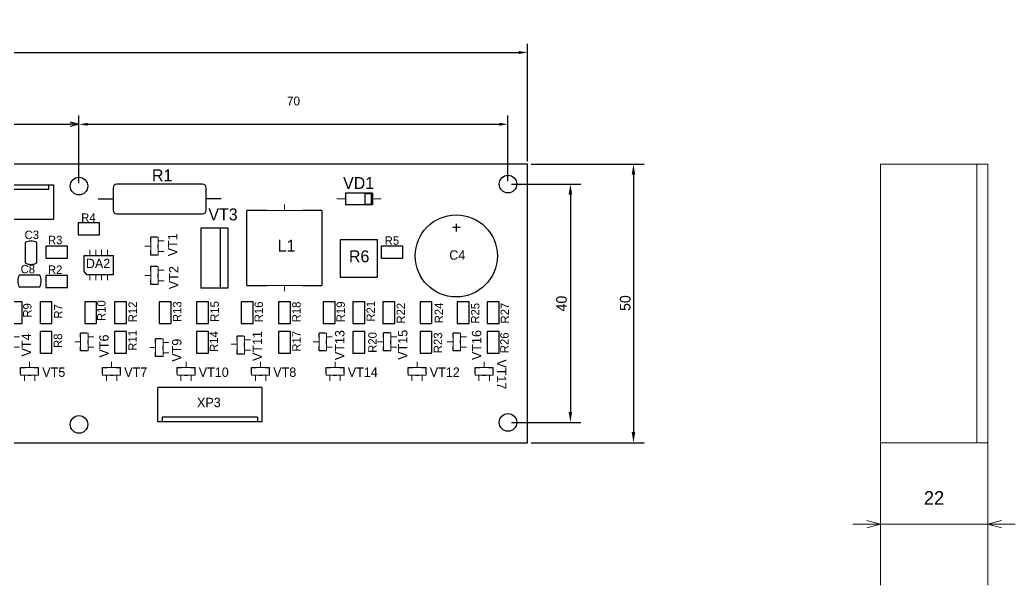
# Model space of a CAD drawing. Extents: x 129.9 to 167.8, y 72.4 to 96.
# Drawn here: x 145.66 to 166.01, y 84.42 to 95.99 of the extents above; entities that cross this region are included whole.
import ezdxf

# ---------------------------------------------------------------- set-up
doc = ezdxf.new("R2010")
doc.units = 0
doc.header["$MEASUREMENT"] = 0
doc.layers.get('0').update_dxf_attribs({"lineweight": 13})
doc.layers.add('BOARD', color=7, linetype='Continuous', lineweight=30)
doc.layers.add('TOP_SILK', color=7, linetype='Continuous')
doc.styles.add('GOSTA', font='12_100229_1.ttf')
doc.dimstyles.get("Standard").update_dxf_attribs({"dimtxt": 0.18, "dimasz": 0.18, "dimexe": 0.18, "dimexo": 0.0625, "dimgap": 0.09, "dimtad": 0, "dimtih": 1, "dimtoh": 1, "dimdec": 4, "dimzin": 0, "dimdsep": 46, "dimtxsty": 'Standard', "dimcen": 0.09, "dimadec": 0, "dimazin": 0, "dimtfac": 1, "dimtdec": 4, "dimtofl": 0, "dimtmove": 0, "dimatfit": 3, "dimfxl": 1, "dimtolj": 1, "dimtzin": 0, "dimarcsym": 0})

# ---------------------------------------------------------------- blocks, each defined once
blk = doc.blocks.new('R0805_653')
at = {"layer": 'TOP_SILK', "linetype": 'Continuous'}
for p, q in [((181.356, 81.534), (179.324, 81.534)), ((179.324, 81.534), (179.324, 77.851)), ((181.356, 77.851), (181.356, 81.534)), ((179.324, 77.851), (181.356, 77.851))]:
    blk.add_line(p, q, dxfattribs=at)
blk = doc.blocks.new('R9')
blk.add_blockref('R0805_653', (0, 0))
at = {"layer": 'TOP_SILK'}
blk.add_text('R9', height=1.44, rotation=90, dxfattribs=at).set_placement((182.95, 78.83))
blk = doc.blocks.new('R0805_669')
at = {"layer": 'TOP_SILK', "linetype": 'Continuous'}
for p, q in [((190.881, 94.996), (190.881, 92.964)), ((194.564, 94.996), (190.881, 94.996)), ((194.564, 92.964), (194.564, 94.996)), ((190.881, 92.964), (194.564, 92.964))]:
    blk.add_line(p, q, dxfattribs=at)
blk = doc.blocks.new('R4')
blk.add_blockref('R0805_669', (0, 0))
at = {"layer": 'TOP_SILK'}
blk.add_text('R4', height=1.44, dxfattribs=at).set_placement((191.42, 95.16))
blk = doc.blocks.new('R0805_684')
at = {"layer": 'TOP_SILK', "linetype": 'Continuous'}
for p, q in [((227.076, 81.534), (225.044, 81.534)), ((225.044, 81.534), (225.044, 77.851)), ((227.076, 77.851), (227.076, 81.534)), ((225.044, 77.851), (227.076, 77.851))]:
    blk.add_line(p, q, dxfattribs=at)
blk = doc.blocks.new('R18')
blk.add_blockref('R0805_684', (0, 0))
at = {"layer": 'TOP_SILK'}
blk.add_text('R18', height=1.44, rotation=90, dxfattribs=at).set_placement((228.82, 78.03))
blk = doc.blocks.new('R0805_695')
at = {"layer": 'TOP_SILK', "linetype": 'Continuous'}
for p, q in [((234.696, 81.534), (232.664, 81.534)), ((232.664, 81.534), (232.664, 77.851)), ((234.696, 77.851), (234.696, 81.534)), ((232.664, 77.851), (234.696, 77.851))]:
    blk.add_line(p, q, dxfattribs=at)
blk = doc.blocks.new('R19')
blk.add_blockref('R0805_695', (0, 0))
at = {"layer": 'TOP_SILK'}
blk.add_text('R19', height=1.44, rotation=90, dxfattribs=at).set_placement((236.37, 78.05))
blk = doc.blocks.new('R0805_708')
at = {"layer": 'TOP_SILK', "linetype": 'Continuous'}
for p, q in [((257.556, 81.534), (255.524, 81.534)), ((255.524, 81.534), (255.524, 77.851)), ((257.556, 77.851), (257.556, 81.534)), ((255.524, 77.851), (257.556, 77.851))]:
    blk.add_line(p, q, dxfattribs=at)
blk = doc.blocks.new('R25')
blk.add_blockref('R0805_708', (0, 0))
at = {"layer": 'TOP_SILK'}
blk.add_text('R25', height=1.44, rotation=90, dxfattribs=at).set_placement((259.29, 77.8))
blk = doc.blocks.new('SOT_23_743')
at = {"layer": 'TOP_SILK', "linetype": 'Continuous'}
for p, q in [((178.6128, 75.438), (178.6128, 76.2)), ((179.6288, 76.2), (178.6128, 76.2)), ((179.8828, 74.422), (179.8828, 74.93)), ((178.6128, 73.152), (178.6128, 73.914)), ((179.6288, 73.152), (178.6128, 73.152))]:
    blk.add_line(p, q, dxfattribs=at)
blk = doc.blocks.new('VT4')
at = {"linetype": 'Continuous'}
for p, q in [((178.61, 74.68), (177.61, 74.68)), ((178.61, 73.91), (178.61, 75.44)), ((179.88, 76.2), (179.63, 76.2)), ((179.88, 74.93), (179.88, 76.2)), ((179.88, 75.56), (180.88, 75.56)), ((179.63, 73.15), (179.88, 73.15)), ((179.88, 74.42), (179.88, 73.15)), ((179.88, 73.79), (180.88, 73.79))]:
    blk.add_line(p, q, dxfattribs=at)
blk.add_blockref('SOT_23_743', (0, 0))
at = {"layer": 'TOP_SILK'}
blk.add_text('VT4', height=1.6, rotation=90, dxfattribs=at).set_placement((182.89, 72.2))
blk = doc.blocks.new('R0805_756')
at = {"layer": 'TOP_SILK', "linetype": 'Continuous'}
for p, q in [((185.381, 86.016), (185.381, 83.984)), ((189.064, 86.016), (185.381, 86.016)), ((189.064, 83.984), (189.064, 86.016)), ((185.381, 83.984), (189.064, 83.984))]:
    blk.add_line(p, q, dxfattribs=at)
blk = doc.blocks.new('R2')
blk.add_blockref('R0805_756', (0, 0))
at = {"layer": 'TOP_SILK'}
blk.add_text('R2', height=1.44, dxfattribs=at).set_placement((185.75, 86.29))
blk = doc.blocks.new('R0805_767')
at = {"layer": 'TOP_SILK', "linetype": 'Continuous'}
for p, q in [((185.381, 91.016), (185.381, 88.984)), ((189.064, 91.016), (185.381, 91.016)), ((189.064, 88.984), (189.064, 91.016)), ((185.381, 88.984), (189.064, 88.984))]:
    blk.add_line(p, q, dxfattribs=at)
blk = doc.blocks.new('R3')
blk.add_blockref('R0805_767', (0, 0))
at = {"layer": 'TOP_SILK'}
blk.add_text('R3', height=1.44, dxfattribs=at).set_placement((185.75, 91.34))
blk = doc.blocks.new('R0805_779')
at = {"layer": 'TOP_SILK', "linetype": 'Continuous'}
for p, q in [((227.076, 76.454), (225.044, 76.454)), ((225.044, 76.454), (225.044, 72.771)), ((227.076, 72.771), (227.076, 76.454)), ((225.044, 72.771), (227.076, 72.771))]:
    blk.add_line(p, q, dxfattribs=at)
blk = doc.blocks.new('R17')
blk.add_blockref('R0805_779', (0, 0))
at = {"layer": 'TOP_SILK'}
blk.add_text('R17', height=1.44, rotation=90, dxfattribs=at).set_placement((228.83, 73.02))
blk = doc.blocks.new('SOT_23_790')
at = {"layer": 'TOP_SILK', "linetype": 'Continuous'}
for p, q in [((231.9528, 75.438), (231.9528, 76.2)), ((232.9688, 76.2), (231.9528, 76.2)), ((233.2228, 74.422), (233.2228, 74.93)), ((231.9528, 73.152), (231.9528, 73.914)), ((232.9688, 73.152), (231.9528, 73.152))]:
    blk.add_line(p, q, dxfattribs=at)
blk = doc.blocks.new('VT13')
at = {"linetype": 'Continuous'}
for p, q in [((231.95, 74.68), (230.95, 74.68)), ((231.95, 75.44), (231.95, 73.91)), ((232.97, 76.2), (233.22, 76.2)), ((233.22, 74.93), (233.22, 76.2)), ((233.22, 76.2), (233.22, 76.2)), ((233.22, 75.56), (234.22, 75.56)), ((232.97, 73.15), (233.22, 73.15)), ((233.22, 73.15), (233.22, 74.42)), ((233.22, 73.79), (234.22, 73.79))]:
    blk.add_line(p, q, dxfattribs=at)
blk.add_blockref('SOT_23_790', (0, 0))
at = {"layer": 'TOP_SILK'}
blk.add_text('VT13', height=1.6, rotation=90, dxfattribs=at).set_placement((236.29, 71.59))
blk = doc.blocks.new('SOT_23_803')
at = {"layer": 'TOP_SILK', "linetype": 'Continuous'}
for p, q in [((254.8128, 75.438), (254.8128, 76.2)), ((255.8288, 76.2), (254.8128, 76.2)), ((256.0828, 74.422), (256.0828, 74.93)), ((254.8128, 73.152), (254.8128, 73.914)), ((255.8288, 73.152), (254.8128, 73.152))]:
    blk.add_line(p, q, dxfattribs=at)
blk = doc.blocks.new('VT16')
at = {"linetype": 'Continuous'}
for p, q in [((254.81, 74.68), (253.81, 74.68)), ((254.81, 75.44), (254.81, 73.91)), ((256.08, 76.2), (255.83, 76.2)), ((256.08, 74.93), (256.08, 76.2)), ((256.08, 75.56), (257.08, 75.56)), ((256.08, 73.15), (255.83, 73.15)), ((256.08, 74.42), (256.08, 73.15)), ((256.08, 73.79), (257.08, 73.79))]:
    blk.add_line(p, q, dxfattribs=at)
blk.add_blockref('SOT_23_803', (0, 0))
at = {"layer": 'TOP_SILK'}
blk.add_text('VT16', height=1.6, rotation=90, dxfattribs=at).set_placement((259.61, 71.6))
blk = doc.blocks.new('C0805_843')
at = {"layer": 'TOP_SILK', "linetype": 'Continuous'}
for p, q in [((184.36, 86.09), (180.86, 86.09)), ((180.86, 84.09), (184.36, 84.09))]:
    blk.add_line(p, q, dxfattribs=at)
for centre, start, end in [((182.86, 85.09), 153.4, 206.6), ((182.36, 85.09), 333.4, 26.6)]:
    blk.add_arc(centre, 2.24, start, end, dxfattribs=at)
blk = doc.blocks.new('C8')
blk.add_blockref('C0805_843', (0, 0))
at = {"layer": 'TOP_SILK'}
blk.add_text('C8', height=1.44, dxfattribs=at).set_placement((181.09, 86.38))
blk = doc.blocks.new('R0805_857')
at = {"layer": 'TOP_SILK', "linetype": 'Continuous'}
for p, q in [((206.756, 81.534), (204.724, 81.534)), ((204.724, 81.534), (204.724, 77.851)), ((206.756, 77.851), (206.756, 81.534)), ((204.724, 77.851), (206.756, 77.851))]:
    blk.add_line(p, q, dxfattribs=at)
blk = doc.blocks.new('R13')
blk.add_blockref('R0805_857', (0, 0))
at = {"layer": 'TOP_SILK'}
blk.add_text('R13', height=1.44, rotation=90, dxfattribs=at).set_placement((208.49, 78.07))
blk = doc.blocks.new('R0805_868')
at = {"layer": 'TOP_SILK', "linetype": 'Continuous'}
for p, q in [((213.106, 81.534), (211.074, 81.534)), ((211.074, 81.534), (211.074, 77.851)), ((213.106, 77.851), (213.106, 81.534)), ((211.074, 77.851), (213.106, 77.851))]:
    blk.add_line(p, q, dxfattribs=at)
blk = doc.blocks.new('R15')
blk.add_blockref('R0805_868', (0, 0))
at = {"layer": 'TOP_SILK'}
blk.add_text('R15', height=1.44, rotation=90, dxfattribs=at).set_placement((214.88, 78.11))
blk = doc.blocks.new('R0805_879')
at = {"layer": 'TOP_SILK', "linetype": 'Continuous'}
for p, q in [((194.056, 81.534), (192.024, 81.534)), ((192.024, 81.534), (192.024, 77.851)), ((194.056, 77.851), (194.056, 81.534)), ((192.024, 77.851), (194.056, 77.851))]:
    blk.add_line(p, q, dxfattribs=at)
blk = doc.blocks.new('R10')
blk.add_blockref('R0805_879', (0, 0))
at = {"layer": 'TOP_SILK'}
blk.add_text('R10', height=1.44, rotation=90, dxfattribs=at).set_placement((195.58, 78.25))
blk = doc.blocks.new('R0805_890')
at = {"layer": 'TOP_SILK', "linetype": 'Continuous'}
for p, q in [((199.136, 81.534), (197.104, 81.534)), ((197.104, 81.534), (197.104, 77.851)), ((199.136, 77.851), (199.136, 81.534)), ((197.104, 77.851), (199.136, 77.851))]:
    blk.add_line(p, q, dxfattribs=at)
blk = doc.blocks.new('R12')
blk.add_blockref('R0805_890', (0, 0))
at = {"layer": 'TOP_SILK'}
blk.add_text('R12', height=1.44, rotation=90, dxfattribs=at).set_placement((200.91, 78.04))
blk = doc.blocks.new('R0805_901')
at = {"layer": 'TOP_SILK', "linetype": 'Continuous'}
for p, q in [((239.776, 81.534), (237.744, 81.534)), ((237.744, 81.534), (237.744, 77.851)), ((239.776, 77.851), (239.776, 81.534)), ((237.744, 77.851), (239.776, 77.851))]:
    blk.add_line(p, q, dxfattribs=at)
blk = doc.blocks.new('R21')
blk.add_blockref('R0805_901', (0, 0))
at = {"layer": 'TOP_SILK'}
blk.add_text('R21', height=1.44, rotation=90, dxfattribs=at).set_placement((241.49, 78.14))
blk = doc.blocks.new('R0805_912')
at = {"layer": 'TOP_SILK', "linetype": 'Continuous'}
for p, q in [((244.856, 81.534), (242.824, 81.534)), ((242.824, 81.534), (242.824, 77.851)), ((244.856, 77.851), (244.856, 81.534)), ((242.824, 77.851), (244.856, 77.851))]:
    blk.add_line(p, q, dxfattribs=at)
blk = doc.blocks.new('R22')
blk.add_blockref('R0805_912', (0, 0))
at = {"layer": 'TOP_SILK'}
blk.add_text('R22', height=1.44, rotation=90, dxfattribs=at).set_placement((246.62, 77.81))
blk = doc.blocks.new('R0805_923')
at = {"layer": 'TOP_SILK', "linetype": 'Continuous'}
for p, q in [((262.636, 81.534), (260.604, 81.534)), ((260.604, 81.534), (260.604, 77.851)), ((262.636, 77.851), (262.636, 81.534)), ((260.604, 77.851), (262.636, 77.851))]:
    blk.add_line(p, q, dxfattribs=at)
blk = doc.blocks.new('R27')
blk.add_blockref('R0805_923', (0, 0))
at = {"layer": 'TOP_SILK'}
blk.add_text('R27', height=1.44, rotation=90, dxfattribs=at).set_placement((264.34, 77.83))
blk = doc.blocks.new('C0805_1016')
at = {"layer": 'TOP_SILK', "linetype": 'Continuous'}
for p, q in [((181.88, 91.65), (181.88, 88.15)), ((183.88, 88.15), (183.88, 91.65))]:
    blk.add_line(p, q, dxfattribs=at)
for centre, start, end in [((182.88, 89.65), 63.4, 116.6), ((182.88, 90.15), 243.4, 296.6)]:
    blk.add_arc(centre, 2.24, start, end, dxfattribs=at)
blk = doc.blocks.new('C3')
blk.add_blockref('C0805_1016', (0, 0))
at = {"layer": 'TOP_SILK'}
blk.add_text('C3', height=1.44, dxfattribs=at).set_placement((181.77, 92.22))
blk = doc.blocks.new('DA2')
at = {"linetype": 'Continuous'}
for p, q in [((192.9, 89.4), (192.9, 90.4)), ((192.9, 90.4), (192.9, 89.4)), ((193.9, 89.4), (193.9, 90.4)), ((193.9, 90.4), (193.9, 89.4)), ((194.9, 89.4), (194.9, 90.4)), ((194.9, 90.4), (194.9, 89.4)), ((195.9, 89.4), (195.9, 90.4)), ((191.9, 89.4), (192.9, 89.4)), ((192.9, 89.4), (193.9, 89.4)), ((193.9, 89.4), (194.9, 89.4)), ((194.9, 89.4), (195.9, 89.4)), ((193.9, 86.2), (192.9, 86.2)), ((192.9, 86.2), (192.9, 85.2)), ((194.9, 86.2), (193.9, 86.2)), ((193.9, 86.2), (193.9, 85.2)), ((193.9, 85.2), (193.9, 86.2)), ((195.9, 86.2), (194.9, 86.2)), ((194.9, 86.2), (194.9, 85.2)), ((194.9, 85.2), (194.9, 86.2)), ((196.9, 86.2), (195.9, 86.2)), ((195.9, 86.2), (195.9, 85.2)), ((195.9, 85.2), (195.9, 86.2))]:
    blk.add_line(p, q, dxfattribs=at)
at = {"layer": 'TOP_SILK', "linetype": 'Continuous'}
for p, q in [((191.9, 89.4), (196.9, 89.4)), ((191.9, 86.65), (191.9, 89.4)), ((196.9, 86.2), (196.9, 89.4)), ((191.9, 86.65), (192.35, 86.2)), ((192.35, 86.2), (196.9, 86.2))]:
    blk.add_line(p, q, dxfattribs=at)
at = {"layer": 'TOP_SILK'}
blk.add_text('DA2', height=1.6, dxfattribs=at).set_placement((192.21, 87.27))
blk = doc.blocks.new('SOT_23_BEC__1072')
at = {"layer": 'TOP_SILK', "linetype": 'Continuous'}
for p, q in [((203.2728, 86.778), (203.2728, 87.54)), ((204.2888, 87.54), (203.2728, 87.54)), ((203.2728, 84.492), (203.2728, 85.254)), ((204.5428, 85.762), (204.5428, 86.27)), ((204.2888, 84.492), (203.2728, 84.492))]:
    blk.add_line(p, q, dxfattribs=at)
blk = doc.blocks.new('VT2')
at = {"linetype": 'Continuous'}
for p, q in [((203.27, 86.78), (203.27, 85.25)), ((204.54, 87.54), (204.29, 87.54)), ((204.54, 86.27), (204.54, 87.54)), ((204.54, 86.91), (205.54, 86.91)), ((203.27, 86.02), (202.27, 86.02)), ((204.54, 85.76), (204.54, 84.49)), ((204.54, 85.13), (205.54, 85.13)), ((204.54, 84.49), (204.29, 84.49))]:
    blk.add_line(p, q, dxfattribs=at)
blk.add_blockref('SOT_23_BEC__1072', (0, 0))
at = {"layer": 'TOP_SILK'}
blk.add_text('VT2', height=1.6, rotation=90, dxfattribs=at).set_placement((207.99, 83.68))
blk = doc.blocks.new('SOT_23_1085')
at = {"layer": 'TOP_SILK', "linetype": 'Continuous'}
for p, q in [((204.0128, 74.168), (204.0128, 74.93)), ((205.0288, 74.93), (204.0128, 74.93)), ((205.2828, 73.152), (205.2828, 73.66)), ((204.0128, 71.882), (204.0128, 72.644)), ((205.0288, 71.882), (204.0128, 71.882))]:
    blk.add_line(p, q, dxfattribs=at)
blk = doc.blocks.new('VT9')
at = {"linetype": 'Continuous'}
for p, q in [((205.28, 74.93), (205.03, 74.93)), ((205.28, 73.66), (205.28, 74.93)), ((204.01, 73.41), (203.01, 73.41)), ((204.01, 74.17), (204.01, 72.64)), ((205.28, 74.3), (206.28, 74.3)), ((205.28, 73.15), (205.28, 71.88)), ((205.28, 71.88), (205.03, 71.88)), ((205.28, 72.52), (206.28, 72.52))]:
    blk.add_line(p, q, dxfattribs=at)
blk.add_blockref('SOT_23_1085', (0, 0))
at = {"layer": 'TOP_SILK'}
blk.add_text('VT9', height=1.6, rotation=90, dxfattribs=at).set_placement((208.41, 71))
blk = doc.blocks.new('R0805_1098')
at = {"layer": 'TOP_SILK', "linetype": 'Continuous'}
for p, q in [((213.106, 76.454), (211.074, 76.454)), ((211.074, 76.454), (211.074, 72.771)), ((213.106, 72.771), (213.106, 76.454)), ((211.074, 72.771), (213.106, 72.771))]:
    blk.add_line(p, q, dxfattribs=at)
blk = doc.blocks.new('R14')
blk.add_blockref('R0805_1098', (0, 0))
at = {"layer": 'TOP_SILK'}
blk.add_text('R14', height=1.44, rotation=90, dxfattribs=at).set_placement((214.75, 72.99))
blk = doc.blocks.new('TO_220_1109')
at = {"layer": 'TOP_SILK', "linetype": 'Continuous'}
for p, q in [((216.43, 94.1), (211.83, 94.1)), ((211.83, 94.1), (211.83, 83.88)), ((215.11, 94.1), (215.11, 83.88)), ((216.43, 94.1), (216.43, 83.88)), ((216.43, 83.88), (211.83, 83.88))]:
    blk.add_line(p, q, dxfattribs=at)
blk = doc.blocks.new('VT3')
blk.add_blockref('TO_220_1109', (0, 0))
at = {"layer": 'TOP_SILK'}
blk.add_text('VT3', height=2.032, dxfattribs=at).set_placement((213.1, 95.41))
blk = doc.blocks.new('SOT_23_1122')
at = {"layer": 'TOP_SILK', "linetype": 'Continuous'}
for p, q in [((191.3128, 75.438), (191.3128, 76.2)), ((192.3288, 76.2), (191.3128, 76.2)), ((192.5828, 74.422), (192.5828, 74.93)), ((191.3128, 73.152), (191.3128, 73.914)), ((192.3288, 73.152), (191.3128, 73.152))]:
    blk.add_line(p, q, dxfattribs=at)
blk = doc.blocks.new('VT6')
at = {"linetype": 'Continuous'}
for p, q in [((191.31, 74.68), (190.31, 74.68)), ((191.31, 75.44), (191.31, 73.91)), ((192.58, 76.2), (192.33, 76.2)), ((192.58, 74.93), (192.58, 76.2)), ((192.58, 75.56), (193.58, 75.56)), ((192.58, 73.15), (192.33, 73.15)), ((192.58, 74.42), (192.58, 73.15)), ((192.58, 73.79), (193.58, 73.79))]:
    blk.add_line(p, q, dxfattribs=at)
blk.add_blockref('SOT_23_1122', (0, 0))
at = {"layer": 'TOP_SILK'}
blk.add_text('VT6', height=1.6, rotation=90, dxfattribs=at).set_placement((196.1, 72.02))
blk = doc.blocks.new('R0805_1135')
at = {"layer": 'TOP_SILK', "linetype": 'Continuous'}
for p, q in [((199.136, 76.454), (197.104, 76.454)), ((197.104, 76.454), (197.104, 72.771)), ((199.136, 72.771), (199.136, 76.454)), ((197.104, 72.771), (199.136, 72.771))]:
    blk.add_line(p, q, dxfattribs=at)
blk = doc.blocks.new('R11')
blk.add_blockref('R0805_1135', (0, 0))
at = {"layer": 'TOP_SILK'}
blk.add_text('R11', height=1.44, rotation=90, dxfattribs=at).set_placement((200.88, 73.18))
blk = doc.blocks.new('SOT_23_BEC__1146')
at = {"layer": 'TOP_SILK', "linetype": 'Continuous'}
for p, q in [((207.772, 70.3072), (208.534, 70.3072)), ((207.772, 69.2912), (207.772, 70.3072)), ((210.058, 70.3072), (210.82, 70.3072)), ((210.82, 69.2912), (210.82, 70.3072)), ((209.042, 69.0372), (209.55, 69.0372))]:
    blk.add_line(p, q, dxfattribs=at)
blk = doc.blocks.new('VT10')
at = {"linetype": 'Continuous'}
for p, q in [((209.296, 70.3072), (209.296, 71.3072)), ((208.534, 70.3072), (210.058, 70.3072)), ((207.772, 69.2912), (207.772, 69.0372)), ((207.772, 69.0372), (209.042, 69.0372)), ((208.407, 69.0372), (208.407, 68.0372)), ((209.55, 69.0372), (210.82, 69.0372)), ((210.185, 69.0372), (210.185, 68.0372)), ((210.82, 69.2912), (210.82, 69.0372))]:
    blk.add_line(p, q, dxfattribs=at)
blk.add_blockref('SOT_23_BEC__1146', (0, 0))
at = {"layer": 'TOP_SILK'}
blk.add_text('VT10', height=1.6, dxfattribs=at).set_placement((211.455, 68.725))
blk = doc.blocks.new('SOT_23_BEC__1159')
at = {"layer": 'TOP_SILK', "linetype": 'Continuous'}
for p, q in [((195.072, 70.3072), (195.834, 70.3072)), ((195.072, 69.2912), (195.072, 70.3072)), ((197.358, 70.3072), (198.12, 70.3072)), ((198.12, 69.2912), (198.12, 70.3072)), ((196.342, 69.0372), (196.85, 69.0372))]:
    blk.add_line(p, q, dxfattribs=at)
blk = doc.blocks.new('VT7')
at = {"linetype": 'Continuous'}
for p, q in [((196.596, 70.3072), (196.596, 71.3072)), ((195.834, 70.3072), (197.358, 70.3072)), ((195.072, 69.0372), (195.072, 69.2912)), ((196.342, 69.0372), (195.072, 69.0372)), ((195.707, 69.0372), (195.707, 68.0372)), ((196.85, 69.0372), (198.12, 69.0372)), ((197.485, 69.0372), (197.485, 68.0372)), ((198.12, 69.0372), (198.12, 69.2912))]:
    blk.add_line(p, q, dxfattribs=at)
blk.add_blockref('SOT_23_BEC__1159', (0, 0))
at = {"layer": 'TOP_SILK'}
blk.add_text('VT7', height=1.6, dxfattribs=at).set_placement((198.755, 68.725))
blk = doc.blocks.new('R0805_1172')
at = {"layer": 'TOP_SILK', "linetype": 'Continuous'}
for p, q in [((241.611, 91.016), (241.611, 88.984)), ((245.294, 91.016), (241.611, 91.016)), ((245.294, 88.984), (245.294, 91.016)), ((241.611, 88.984), (245.294, 88.984))]:
    blk.add_line(p, q, dxfattribs=at)
blk = doc.blocks.new('R5')
blk.add_blockref('R0805_1172', (0, 0))
at = {"layer": 'TOP_SILK'}
blk.add_text('R5', height=1.44, dxfattribs=at).set_placement((242.2, 91.25))
blk = doc.blocks.new('SOT_23_BEC__1183')
at = {"layer": 'TOP_SILK', "linetype": 'Continuous'}
for p, q in [((233.172, 70.3072), (233.934, 70.3072)), ((233.172, 69.2912), (233.172, 70.3072)), ((235.458, 70.3072), (236.22, 70.3072)), ((236.22, 69.2912), (236.22, 70.3072)), ((234.442, 69.0372), (234.95, 69.0372))]:
    blk.add_line(p, q, dxfattribs=at)
blk = doc.blocks.new('VT14')
at = {"linetype": 'Continuous'}
for p, q in [((234.696, 70.3072), (234.696, 71.3072)), ((233.934, 70.3072), (235.458, 70.3072)), ((233.172, 69.0372), (233.172, 69.2912)), ((234.442, 69.0372), (233.172, 69.0372)), ((233.807, 69.0372), (233.807, 68.0372)), ((234.95, 69.0372), (236.22, 69.0372)), ((235.585, 69.0372), (235.585, 68.0372)), ((236.22, 69.0372), (236.22, 69.2912))]:
    blk.add_line(p, q, dxfattribs=at)
blk.add_blockref('SOT_23_BEC__1183', (0, 0))
at = {"layer": 'TOP_SILK'}
blk.add_text('VT14', height=1.6, dxfattribs=at).set_placement((236.855, 68.725))
blk = doc.blocks.new('SOT_23_BEC__1196')
at = {"layer": 'TOP_SILK', "linetype": 'Continuous'}
for p, q in [((220.472, 70.3072), (221.234, 70.3072)), ((220.472, 69.2912), (220.472, 70.3072)), ((222.758, 70.3072), (223.52, 70.3072)), ((223.52, 69.2912), (223.52, 70.3072)), ((221.742, 69.0372), (222.25, 69.0372))]:
    blk.add_line(p, q, dxfattribs=at)
blk = doc.blocks.new('VT8')
at = {"linetype": 'Continuous'}
for p, q in [((221.996, 70.3072), (221.996, 71.3072)), ((221.234, 70.3072), (222.758, 70.3072)), ((220.472, 69.2912), (220.472, 69.0372)), ((220.472, 69.0372), (221.742, 69.0372)), ((221.107, 69.0372), (221.107, 68.0372)), ((222.25, 69.0372), (223.52, 69.0372)), ((222.885, 69.0372), (222.885, 68.0372)), ((223.52, 69.0372), (223.52, 69.2912))]:
    blk.add_line(p, q, dxfattribs=at)
blk.add_blockref('SOT_23_BEC__1196', (0, 0))
at = {"layer": 'TOP_SILK'}
blk.add_text('VT8', height=1.6, dxfattribs=at).set_placement((224.155, 68.725))
blk = doc.blocks.new('R0805_1209')
at = {"layer": 'TOP_SILK', "linetype": 'Continuous'}
for p, q in [((239.776, 76.454), (237.744, 76.454)), ((237.744, 76.454), (237.744, 72.771)), ((239.776, 72.771), (239.776, 76.454)), ((237.744, 72.771), (239.776, 72.771))]:
    blk.add_line(p, q, dxfattribs=at)
blk = doc.blocks.new('R20')
blk.add_blockref('R0805_1209', (0, 0))
at = {"layer": 'TOP_SILK'}
blk.add_text('R20', height=1.44, rotation=90, dxfattribs=at).set_placement((241.78, 72.83))
blk = doc.blocks.new('SOT_23_1220')
at = {"layer": 'TOP_SILK', "linetype": 'Continuous'}
for p, q in [((242.1128, 75.438), (242.1128, 76.2)), ((243.1288, 76.2), (242.1128, 76.2)), ((243.3828, 74.422), (243.3828, 74.93)), ((242.1128, 73.152), (242.1128, 73.914)), ((243.1288, 73.152), (242.1128, 73.152))]:
    blk.add_line(p, q, dxfattribs=at)
blk = doc.blocks.new('VT15')
at = {"linetype": 'Continuous'}
for p, q in [((242.11, 74.68), (241.11, 74.68)), ((242.11, 74.68), (242.11, 75.68)), ((242.11, 75.44), (242.11, 73.91)), ((243.38, 76.2), (243.13, 76.2)), ((243.38, 74.93), (243.38, 76.2)), ((243.38, 75.56), (244.38, 75.56)), ((243.38, 73.15), (243.13, 73.15)), ((243.38, 74.42), (243.38, 73.15)), ((243.38, 73.79), (244.38, 73.79))]:
    blk.add_line(p, q, dxfattribs=at)
blk.add_blockref('SOT_23_1220', (0, 0))
at = {"layer": 'TOP_SILK'}
blk.add_text('VT15', height=1.6, rotation=90, dxfattribs=at).set_placement((246.2, 71.62))
blk = doc.blocks.new('SOT_23_BEC__1233')
at = {"layer": 'TOP_SILK', "linetype": 'Continuous'}
for p, q in [((258.572, 70.3072), (259.334, 70.3072)), ((258.572, 69.2912), (258.572, 70.3072)), ((260.858, 70.3072), (261.62, 70.3072)), ((261.62, 69.2912), (261.62, 70.3072)), ((259.842, 69.0372), (260.35, 69.0372))]:
    blk.add_line(p, q, dxfattribs=at)
blk = doc.blocks.new('VT17')
at = {"linetype": 'Continuous'}
for p, q in [((260.1, 70.31), (260.1, 71.31)), ((259.33, 70.31), (260.86, 70.31)), ((258.57, 69.04), (258.57, 69.29)), ((259.84, 69.04), (258.57, 69.04)), ((259.21, 69.04), (259.21, 68.04)), ((260.35, 69.04), (261.62, 69.04)), ((260.99, 69.04), (260.99, 68.04)), ((261.62, 69.04), (261.62, 69.29))]:
    blk.add_line(p, q, dxfattribs=at)
blk.add_blockref('SOT_23_BEC__1233', (0, 0))
at = {"layer": 'TOP_SILK'}
blk.add_text('VT17', height=1.6, rotation=270, dxfattribs=at).set_placement((262.27, 71.7))
blk = doc.blocks.new('R0805_1246')
at = {"layer": 'TOP_SILK', "linetype": 'Continuous'}
for p, q in [((262.636, 76.454), (260.604, 76.454)), ((260.604, 76.454), (260.604, 72.771)), ((262.636, 72.771), (262.636, 76.454)), ((260.604, 72.771), (262.636, 72.771))]:
    blk.add_line(p, q, dxfattribs=at)
blk = doc.blocks.new('R26')
blk.add_blockref('R0805_1246', (0, 0))
at = {"layer": 'TOP_SILK'}
blk.add_text('R26', height=1.44, rotation=90, dxfattribs=at).set_placement((264.28, 72.77))
blk = doc.blocks.new('SOT_23_1367')
at = {"layer": 'TOP_SILK', "linetype": 'Continuous'}
for p, q in [((203.2728, 91.778), (203.2728, 92.54)), ((204.2888, 92.54), (203.2728, 92.54)), ((203.2728, 89.492), (203.2728, 90.254)), ((204.5428, 90.762), (204.5428, 91.27)), ((204.2888, 89.492), (203.2728, 89.492))]:
    blk.add_line(p, q, dxfattribs=at)
blk = doc.blocks.new('VT1')
at = {"linetype": 'Continuous'}
for p, q in [((203.27, 91.78), (203.27, 90.25)), ((204.29, 92.54), (204.54, 92.54)), ((204.54, 92.54), (204.54, 91.27)), ((204.54, 91.91), (205.54, 91.91)), ((203.27, 91.02), (202.27, 91.02)), ((204.54, 89.49), (204.54, 90.76)), ((204.54, 90.13), (205.54, 90.13)), ((204.29, 89.49), (204.54, 89.49))]:
    blk.add_line(p, q, dxfattribs=at)
blk.add_blockref('SOT_23_1367', (0, 0))
at = {"layer": 'TOP_SILK'}
blk.add_text('VT1', height=1.6, rotation=90, dxfattribs=at).set_placement((207.8, 89.29))
blk = doc.blocks.new('B82477G4_1380')
at = {"layer": 'TOP_SILK', "linetype": 'Continuous'}
for p, q in [((223.06, 97.12), (219.66, 97.12)), ((219.66, 84.32), (219.66, 97.12)), ((232.46, 97.12), (229.06, 97.12)), ((232.46, 97.12), (232.46, 84.32)), ((219.66, 84.32), (223.06, 84.32)), ((229.06, 84.32), (232.46, 84.32))]:
    blk.add_line(p, q, dxfattribs=at)
blk = doc.blocks.new('L1')
at = {"linetype": 'Continuous'}
for p, q in [((223.06, 97.12), (229.06, 97.12)), ((226.06, 97.12), (226.06, 98.12)), ((229.06, 84.32), (223.06, 84.32)), ((226.06, 84.32), (226.06, 83.32))]:
    blk.add_line(p, q, dxfattribs=at)
blk.add_blockref('B82477G4_1380', (0, 0))
at = {"layer": 'TOP_SILK'}
blk.add_text('L1', height=2.032, dxfattribs=at).set_placement((224.9, 90.07))
blk = doc.blocks.new('POLY_S4_L6_1401')
at = {"layer": 'TOP_SILK', "linetype": 'Continuous'}
for p, q in [((240.919, 99.949), (239.776, 99.949)), ((239.776, 99.949), (239.776, 98.171)), ((240.919, 98.171), (240.919, 99.949)), ((239.776, 98.171), (240.919, 98.171))]:
    blk.add_line(p, q, dxfattribs=at)
blk = doc.blocks.new('DO_41_1396')
at = {"layer": 'TOP_SILK', "linetype": 'Continuous'}
for p, q in [((236.474, 100.076), (236.474, 98.044)), ((241.046, 100.076), (236.474, 100.076)), ((241.046, 100.076), (241.046, 98.044)), ((241.046, 98.044), (236.474, 98.044))]:
    blk.add_line(p, q, dxfattribs=at)
blk.add_blockref('POLY_S4_L6_1401', (0, 0))
blk = doc.blocks.new('VD1')
at = {"linetype": 'Continuous'}
for p, q in [((236.47, 99.06), (234.97, 99.06)), ((241.05, 99.06), (242.55, 99.06))]:
    blk.add_line(p, q, dxfattribs=at)
blk.add_blockref('DO_41_1396', (0, 0))
at = {"layer": 'TOP_SILK'}
blk.add_text('VD1', height=2.032, dxfattribs=at).set_placement((236.06, 100.77))
blk = doc.blocks.new('3362H_1408')
at = {"layer": 'TOP_SILK', "linetype": 'Continuous'}
for p, q in [((235.585, 92.075), (235.585, 85.725)), ((241.935, 92.075), (235.585, 92.075)), ((241.935, 85.725), (241.935, 92.075)), ((235.585, 85.725), (241.935, 85.725))]:
    blk.add_line(p, q, dxfattribs=at)
blk = doc.blocks.new('R6')
blk.add_blockref('3362H_1408', (0, 0))
at = {"layer": 'TOP_SILK'}
blk.add_text('R6', height=2.032, dxfattribs=at).set_placement((237.06, 88.27))
blk = doc.blocks.new('C4')
at = {"layer": 'TOP_SILK', "linetype": 'Continuous'}
for p, q in [((257.22, 93.77), (255.95, 93.77)), ((256.58, 93.13), (256.58, 94.4))]:
    blk.add_line(p, q, dxfattribs=at)
blk.add_circle((256.54, 88.94), 7, dxfattribs=at)
at = {"layer": 'TOP_SILK'}
blk.add_text('C4', height=1.6, dxfattribs=at).set_placement((255.35, 88.3))
blk = doc.blocks.new('R0805_1430')
at = {"layer": 'TOP_SILK', "linetype": 'Continuous'}
for p, q in [((186.436, 81.534), (184.404, 81.534)), ((184.404, 81.534), (184.404, 77.851)), ((186.436, 77.851), (186.436, 81.534)), ((184.404, 77.851), (186.436, 77.851))]:
    blk.add_line(p, q, dxfattribs=at)
blk = doc.blocks.new('R7')
blk.add_blockref('R0805_1430', (0, 0))
at = {"layer": 'TOP_SILK'}
blk.add_text('R7', height=1.44, rotation=90, dxfattribs=at).set_placement((188.22, 78.65))
blk = doc.blocks.new('R0805_1441')
at = {"layer": 'TOP_SILK', "linetype": 'Continuous'}
for p, q in [((220.726, 81.534), (218.694, 81.534)), ((218.694, 81.534), (218.694, 77.851)), ((220.726, 77.851), (220.726, 81.534)), ((218.694, 77.851), (220.726, 77.851))]:
    blk.add_line(p, q, dxfattribs=at)
blk = doc.blocks.new('R16')
blk.add_blockref('R0805_1441', (0, 0))
at = {"layer": 'TOP_SILK'}
blk.add_text('R16', height=1.44, rotation=90, dxfattribs=at).set_placement((222.4, 78.05))
blk = doc.blocks.new('R0805_1452')
at = {"layer": 'TOP_SILK', "linetype": 'Continuous'}
for p, q in [((251.206, 81.534), (249.174, 81.534)), ((249.174, 81.534), (249.174, 77.851)), ((251.206, 77.851), (251.206, 81.534)), ((249.174, 77.851), (251.206, 77.851))]:
    blk.add_line(p, q, dxfattribs=at)
blk = doc.blocks.new('R24')
blk.add_blockref('R0805_1452', (0, 0))
at = {"layer": 'TOP_SILK'}
blk.add_text('R24', height=1.44, rotation=90, dxfattribs=at).set_placement((253.09, 77.86))
blk = doc.blocks.new('SOT_23_1470')
at = {"layer": 'TOP_SILK', "linetype": 'Continuous'}
for p, q in [((217.9828, 74.168), (217.9828, 74.93)), ((218.9988, 74.93), (217.9828, 74.93)), ((219.2528, 73.152), (219.2528, 73.66)), ((217.9828, 71.882), (217.9828, 72.644)), ((218.9988, 71.882), (217.9828, 71.882))]:
    blk.add_line(p, q, dxfattribs=at)
blk = doc.blocks.new('VT11')
at = {"linetype": 'Continuous'}
for p, q in [((219.25, 74.93), (219, 74.93)), ((219.25, 73.66), (219.25, 74.93)), ((217.98, 73.57), (216.98, 73.57)), ((217.98, 74.17), (217.98, 72.64)), ((217.98, 73.57), (217.98, 73.57)), ((219.25, 74.29), (220.25, 74.29)), ((219.25, 71.88), (219.25, 73.15)), ((219, 71.88), (219.25, 71.88)), ((219.25, 72.52), (220.25, 72.52))]:
    blk.add_line(p, q, dxfattribs=at)
blk.add_blockref('SOT_23_1470', (0, 0))
at = {"layer": 'TOP_SILK'}
blk.add_text('VT11', height=1.6, rotation=90, dxfattribs=at).set_placement((222.23, 70.7))
blk = doc.blocks.new('R0805_1483')
at = {"layer": 'TOP_SILK', "linetype": 'Continuous'}
for p, q in [((251.206, 76.454), (249.174, 76.454)), ((249.174, 76.454), (249.174, 72.771)), ((251.206, 72.771), (251.206, 76.454)), ((249.174, 72.771), (251.206, 72.771))]:
    blk.add_line(p, q, dxfattribs=at)
blk = doc.blocks.new('R23')
blk.add_blockref('R0805_1483', (0, 0))
at = {"layer": 'TOP_SILK'}
blk.add_text('R23', height=1.44, rotation=90, dxfattribs=at).set_placement((252.94, 72.77))
blk = doc.blocks.new('SOT_23_BEC__1494')
at = {"layer": 'TOP_SILK', "linetype": 'Continuous'}
for p, q in [((181.102, 70.3072), (181.864, 70.3072)), ((181.102, 69.2912), (181.102, 70.3072)), ((183.388, 70.3072), (184.15, 70.3072)), ((184.15, 69.2912), (184.15, 70.3072)), ((182.372, 69.0372), (182.88, 69.0372))]:
    blk.add_line(p, q, dxfattribs=at)
blk = doc.blocks.new('VT5')
at = {"linetype": 'Continuous'}
for p, q in [((182.626, 70.3072), (182.626, 71.3072)), ((181.864, 70.3072), (183.388, 70.3072)), ((181.102, 69.2912), (181.102, 69.0372)), ((181.102, 69.0372), (182.372, 69.0372)), ((181.737, 69.0372), (181.737, 68.0372)), ((182.88, 69.0372), (184.15, 69.0372)), ((183.515, 69.0372), (183.515, 68.0372)), ((184.15, 69.0372), (184.15, 69.2912))]:
    blk.add_line(p, q, dxfattribs=at)
blk.add_blockref('SOT_23_BEC__1494', (0, 0))
at = {"layer": 'TOP_SILK'}
blk.add_text('VT5', height=1.6, dxfattribs=at).set_placement((184.785, 68.725))
blk = doc.blocks.new('SOT_23_BEC__1507')
at = {"layer": 'TOP_SILK', "linetype": 'Continuous'}
for p, q in [((247.142, 70.3072), (247.904, 70.3072)), ((247.142, 69.2912), (247.142, 70.3072)), ((249.428, 70.3072), (250.19, 70.3072)), ((250.19, 69.2912), (250.19, 70.3072)), ((248.412, 69.0372), (248.92, 69.0372))]:
    blk.add_line(p, q, dxfattribs=at)
blk = doc.blocks.new('VT12')
at = {"linetype": 'Continuous'}
for p, q in [((248.666, 70.3072), (248.666, 71.3072)), ((247.904, 70.3072), (249.428, 70.3072)), ((247.142, 69.2912), (247.142, 69.0372)), ((247.142, 69.0372), (248.412, 69.0372)), ((247.777, 69.0372), (247.777, 68.0372)), ((248.92, 69.0372), (250.19, 69.0372)), ((249.555, 69.0372), (249.555, 68.0372)), ((250.19, 69.0372), (250.19, 69.2912))]:
    blk.add_line(p, q, dxfattribs=at)
blk.add_blockref('SOT_23_BEC__1507', (0, 0))
at = {"layer": 'TOP_SILK'}
blk.add_text('VT12', height=1.6, dxfattribs=at).set_placement((250.825, 68.725))
blk = doc.blocks.new('R0805_1520')
at = {"layer": 'TOP_SILK', "linetype": 'Continuous'}
for p, q in [((186.436, 76.454), (184.404, 76.454)), ((184.404, 76.454), (184.404, 72.771)), ((186.436, 72.771), (186.436, 76.454)), ((184.404, 72.771), (186.436, 72.771))]:
    blk.add_line(p, q, dxfattribs=at)
blk = doc.blocks.new('R8')
blk.add_blockref('R0805_1520', (0, 0))
at = {"layer": 'TOP_SILK'}
blk.add_text('R8', height=1.44, rotation=90, dxfattribs=at).set_placement((188.17, 73.65))
blk = doc.blocks.new('KNP_200_1531')
at = {"layer": 'TOP_SILK', "linetype": 'Continuous'}
for p, q in [((196.85, 100.965), (196.85, 97.155)), ((212.09, 101.6), (197.485, 101.6)), ((212.725, 97.155), (212.725, 100.965)), ((194.31, 99.06), (196.85, 99.06)), ((215.265, 99.06), (212.725, 99.06)), ((197.485, 96.52), (212.09, 96.52))]:
    blk.add_line(p, q, dxfattribs=at)
for centre, start, end in [((197.485, 100.965), 90, 180), ((212.09, 100.965), 0, 90), ((197.485, 97.155), 180, 270), ((212.09, 97.155), 270, 0)]:
    blk.add_arc(centre, 0.635, start, end, dxfattribs=at)
blk = doc.blocks.new('R1')
blk.add_blockref('KNP_200_1531', (0, 0))
at = {"layer": 'TOP_SILK'}
blk.add_text('R1', height=2.032, dxfattribs=at).set_placement((203.47782, 102.07625))
blk = doc.blocks.new('WF_10_1548')
at = {"layer": 'TOP_SILK', "linetype": 'Continuous'}
for p, q in [((161.29, 101.473), (161.29, 95.631)), ((161.29, 101.473), (186.69, 101.473)), ((162.052, 100.711), (162.052, 101.473)), ((162.052, 100.711), (185.928, 100.711)), ((185.928, 100.711), (185.928, 101.473)), ((186.69, 101.473), (186.69, 95.631)), ((161.29, 95.631), (186.69, 95.631))]:
    blk.add_line(p, q, dxfattribs=at)
blk = doc.blocks.new('XP6')
blk.add_blockref('WF_10_1548', (0, 0))
at = {"layer": 'TOP_SILK'}
blk.add_text('XP6', height=1.6, dxfattribs=at).set_placement((172.08375, 101.745))
blk = doc.blocks.new('WF_7_1583')
at = {"layer": 'TOP_SILK', "linetype": 'Continuous'}
for p, q in [((204.47, 61.087), (204.47, 66.929)), ((222.25, 66.929), (204.47, 66.929)), ((222.25, 61.087), (222.25, 66.929)), ((222.25, 61.087), (204.47, 61.087)), ((205.232, 61.849), (205.232, 61.087)), ((221.488, 61.849), (205.232, 61.849)), ((221.488, 61.849), (221.488, 61.087))]:
    blk.add_line(p, q, dxfattribs=at)
blk = doc.blocks.new('XP3')
blk.add_blockref('WF_7_1583', (0, 0))
at = {"layer": 'TOP_SILK'}
blk.add_text('XP3', height=1.6, dxfattribs=at).set_placement((211.16, 63.56))
blk = doc.blocks.new('_Open30')
at = {"color": 0, "linetype": 'ByBlock', "lineweight": -2}
for p, q in [((-1, 0.268), (0, 0)), ((0, 0), (-1, -0.268)), ((0, 0), (-1, 0))]:
    blk.add_line(p, q, dxfattribs=at)
blk = doc.blocks.new('*D420')
at = {"layer": 'BOARD', "color": 0, "linetype": 'Continuous', "lineweight": -2, "transparency": 16777216}
for p, q in [((131.869, 92.693), (131.869, 94.034)), ((132.049, 93.854), (146.689, 93.854)), ((146.869, 92.651), (146.869, 94.034))]:
    blk.add_line(p, q, dxfattribs=at)
at = {"layer": 'Defpoints', "color": 0, "linetype": 'Continuous', "transparency": 16777216}
for p in [(146.869, 93.854), (131.869, 92.63), (146.869, 92.589)]:
    blk.add_point(p, dxfattribs=at)
at = {"layer": 'BOARD', "color": 0, "linetype": 'Continuous', "lineweight": -2, "transparency": 16777216, "xscale": 0.18, "yscale": 0.18, "zscale": 0.18, "rotation": 180}
blk.add_blockref('_Open30', (131.869, 93.854), dxfattribs=at)
at = {"layer": 'BOARD', "color": 0, "linetype": 'Continuous', "lineweight": -2, "transparency": 16777216, "xscale": 0.18, "yscale": 0.18, "zscale": 0.18}
blk.add_blockref('_Open30', (146.869, 93.854), dxfattribs=at)
at = {"layer": 'BOARD', "color": 0, "linetype": 'Continuous', "transparency": 16777216, "insert": (139.369, 94.388), "char_height": 0.18, "attachment_point": 5}
blk.add_mtext('\\A1;125', dxfattribs=at)
blk = doc.blocks.new('*D423')
at = {"layer": 'BOARD', "color": 0, "linetype": 'Continuous', "lineweight": -2, "transparency": 16777216}
for p, q in [((146.869, 92.651), (146.869, 94.034)), ((147.049, 93.854), (155.463, 93.854)), ((155.643, 92.693), (155.643, 94.034))]:
    blk.add_line(p, q, dxfattribs=at)
at = {"layer": 'BOARD', "color": 0, "linetype": 'Continuous', "transparency": 16777216}
for points in [[(147.049, 93.884), (147.049, 93.824), (146.869, 93.854)], [(155.463, 93.884), (155.463, 93.824), (155.643, 93.854)]]:
    blk.add_solid(points, dxfattribs=at)
at = {"layer": 'Defpoints', "color": 0, "linetype": 'Continuous', "transparency": 16777216}
for p in [(155.643, 93.854), (155.643, 92.63), (146.869, 92.589)]:
    blk.add_point(p, dxfattribs=at)
at = {"layer": 'BOARD', "color": 0, "linetype": 'Continuous', "transparency": 16777216, "insert": (151.256, 94.329), "char_height": 0.18, "attachment_point": 5}
blk.add_mtext('\\A1;70', dxfattribs=at)
blk = doc.blocks.new('*D424')
at = {"layer": 'BOARD', "color": 0, "linetype": 'Continuous', "lineweight": -2, "transparency": 16777216}
for p, q in [((131.444, 93.101), (131.444, 95.503)), ((156.044, 93.101), (156.044, 95.503)), ((131.624, 95.323), (155.864, 95.323))]:
    blk.add_line(p, q, dxfattribs=at)
at = {"layer": 'BOARD', "color": 0, "linetype": 'Continuous', "transparency": 16777216}
for points in [[(131.624, 95.353), (131.624, 95.293), (131.444, 95.323)], [(155.864, 95.353), (155.864, 95.293), (156.044, 95.323)]]:
    blk.add_solid(points, dxfattribs=at)
at = {"layer": 'Defpoints', "color": 0, "linetype": 'Continuous', "transparency": 16777216}
for p in [(156.044, 95.323), (131.444, 93.038), (156.044, 93.038)]:
    blk.add_point(p, dxfattribs=at)
at = {"layer": 'BOARD', "color": 0, "linetype": 'Continuous', "transparency": 16777216, "insert": (143.744, 95.872), "char_height": 0.18, "attachment_point": 5}
blk.add_mtext('\\A1;205', dxfattribs=at)

msp = doc.modelspace()

# ---------------------------------------------------------------- linework, layer by layer
at = {"linetype": 'Continuous'}
for p, q in [((163.25895, 87.33801), (163.25895, 93.03801)), ((163.25895, 93.03801), (165.22893, 93.03801)), ((165.22893, 87.33801), (165.22893, 93.03801)), ((165.22893, 93.03801), (165.23353, 93.03801)), ((165.23353, 93.03801), (165.23353, 87.33801)), ((165.45444, 93.03801), (165.23353, 93.03801)), ((165.45444, 87.33801), (165.45444, 93.03801)), ((165.22893, 87.33801), (163.25895, 87.33801)), ((163.25895, 87.33801), (163.25895, 84.42421)), ((165.23353, 87.33801), (165.22893, 87.33801)), ((165.23353, 87.33801), (165.45444, 87.33801)), ((165.45444, 87.33801), (165.45444, 84.42421))]:
    msp.add_line(p, q, dxfattribs=at)
for p, q in [((162.97895, 85.67421), (162.69895, 85.67421)), ((163.25895, 85.67421), (165.45444, 85.67421)), ((165.73444, 85.67421), (166.01444, 85.67421))]:
    msp.add_line(p, q)
at = {"layer": 'BOARD', "linetype": 'Continuous'}
for p, q in [((156.04381, 93.03801), (135.64381, 93.03801)), ((156.04381, 87.33801), (156.04381, 93.03801)), ((156.11881, 93.03801), (158.42537, 93.03801)), ((158.20937, 92.82201), (158.20937, 87.55401)), ((155.71801, 92.63001), (157.13499, 92.63001)), ((156.91899, 92.41401), (156.91899, 87.96921)), ((155.71801, 87.75321), (157.13499, 87.75321)), ((131.44381, 87.33801), (151.54381, 87.33801)), ((151.54381, 87.33801), (156.04381, 87.33801)), ((156.11881, 87.33801), (158.42537, 87.33801))]:
    msp.add_line(p, q, dxfattribs=at)
for centre in [(146.86855, 92.58898), (155.64301, 92.63001), (155.64301, 87.75321), (146.86855, 87.71218)]:
    msp.add_circle(centre, 0.18, dxfattribs=at)
for points in [[(158.17337, 92.82201), (158.24537, 92.82201), (158.20937, 93.03801)], [(156.88299, 92.41401), (156.95499, 92.41401), (156.91899, 92.63001)], [(156.88299, 87.96921), (156.95499, 87.96921), (156.91899, 87.75321)], [(158.17337, 87.55401), (158.24537, 87.55401), (158.20937, 87.33801)]]:
    msp.add_solid(points, dxfattribs=at)

# ---------------------------------------------------------------- block references
at = {"xscale": 0.12, "yscale": 0.12, "zscale": 0.12}
for name, p in [('XP6', (123.94381, 80.43801)), ('R1', (123.94381, 80.43801)), ('VD1', (123.94381, 80.43801)), ('L1', (123.94381, 80.43801)), ('R4', (123.94381, 80.43801)), ('VT3', (123.94381, 80.43801)), ('C4', (123.80055, 80.48692)), ('C3', (123.94381, 80.43801)), ('VT1', (123.94381, 80.43801)), ('R3', (123.94381, 80.43801)), ('R6', (123.94381, 80.43801)), ('R5', (124.05667, 80.43801)), ('DA2', (123.94381, 80.43801)), ('C8', (123.94381, 80.43801)), ('R2', (123.94381, 80.43801)), ('VT2', (123.94381, 80.43801)), ('R9', (123.94381, 80.43801)), ('R7', (123.94381, 80.43801)), ('R10', (123.94381, 80.43801)), ('R12', (123.94381, 80.43801)), ('R13', (123.94381, 80.43801)), ('R15', (123.94381, 80.43801)), ('R16', (123.94381, 80.43801)), ('R18', (123.94381, 80.43801)), ('R19', (123.94381, 80.43801)), ('R21', (123.94381, 80.43801)), ('R22', (123.94381, 80.43801)), ('R24', (123.94381, 80.43801)), ('R25', (123.94381, 80.43801)), ('R27', (123.94381, 80.43801)), ('VT4', (123.94381, 80.43801)), ('R8', (123.94381, 80.43801)), ('VT6', (123.94381, 80.43801)), ('R11', (123.94381, 80.43801)), ('R14', (123.94381, 80.43801)), ('VT11', (123.94557, 80.52598)), ('R17', (123.94381, 80.43801)), ('VT13', (123.94381, 80.43801)), ('R20', (123.94381, 80.43801)), ('VT15', (124.04307, 80.43975)), ('R23', (123.94381, 80.43801)), ('VT16', (123.94381, 80.43801)), ('R26', (123.94381, 80.43801)), ('VT9', (123.95515, 80.47485)), ('VT5', (123.94381, 80.43801)), ('VT7', (123.94381, 80.43801)), ('VT10', (123.94381, 80.43801)), ('VT8', (123.94381, 80.43801)), ('VT14', (123.94381, 80.43801)), ('VT12', (123.94381, 80.43801)), ('VT17', (123.94381, 80.43801)), ('XP3', (123.94381, 80.43801))]:
    msp.add_blockref(name, p, dxfattribs=at)
at = {"linetype": 'Continuous', "xscale": 0.28, "yscale": 0.28, "zscale": 0.28}
msp.add_blockref('_Open30', (163.25895, 85.67421), dxfattribs=at)
at = {"linetype": 'Continuous', "xscale": 0.28, "yscale": 0.28, "zscale": 0.28, "rotation": 180}
msp.add_blockref('_Open30', (165.45444, 85.67421), dxfattribs=at)

# ---------------------------------------------------------------- texts
at = {"linetype": 'Continuous', "insert": (164.3567, 86.67421), "char_height": 0.28, "attachment_point": 5, "style": 'GOSTA'}
msp.add_mtext('\\P\\P22', dxfattribs=at)
at = {"layer": 'BOARD', "linetype": 'Continuous'}
msp.add_text('50', height=0.216, rotation=90, dxfattribs=at).set_placement((158.14769, 90.03401))
at = {"layer": 'BOARD', "linetype": 'Continuous', "insert": (156.73801, 90.18476), "char_height": 0.216, "attachment_point": 5, "rotation": 90}
msp.add_mtext('\\A1;40', dxfattribs=at)

# ---------------------------------------------------------------- dimensions: what is measured, and where the dimension line sits
at = {"layer": 'BOARD', "linetype": 'Continuous'}
for base, p1, p2, text, override, picture, middle in [((156.04381, 95.32272), (131.44381, 93.03801), (156.04381, 93.03801), '205', {"dimtmove": 2}, '*D424', (143.74381, 95.87182)), ((146.86855, 93.85397), (131.86861, 92.63001), (146.86855, 92.58898), '125', {"dimblk1": 'Open30', "dimblk2": 'Open30', "dimsah": 1, "dimtmove": 2}, '*D420', (139.36858, 94.38801)), ((155.64301, 93.85397), (146.86855, 92.58898), (155.64301, 92.63001), '70', {"dimtmove": 2}, '*D423', (151.25578, 94.32927))]:
    dim = msp.add_linear_dim(base=base, p1=p1, p2=p2, text=text, dimstyle='Standard', override=override, dxfattribs=at)
    dim.commit()
    dim.dimension.update_dxf_attribs({"geometry": picture, "text_midpoint": middle, "dimtype": 160})

doc.saveas('drawing.dxf')
